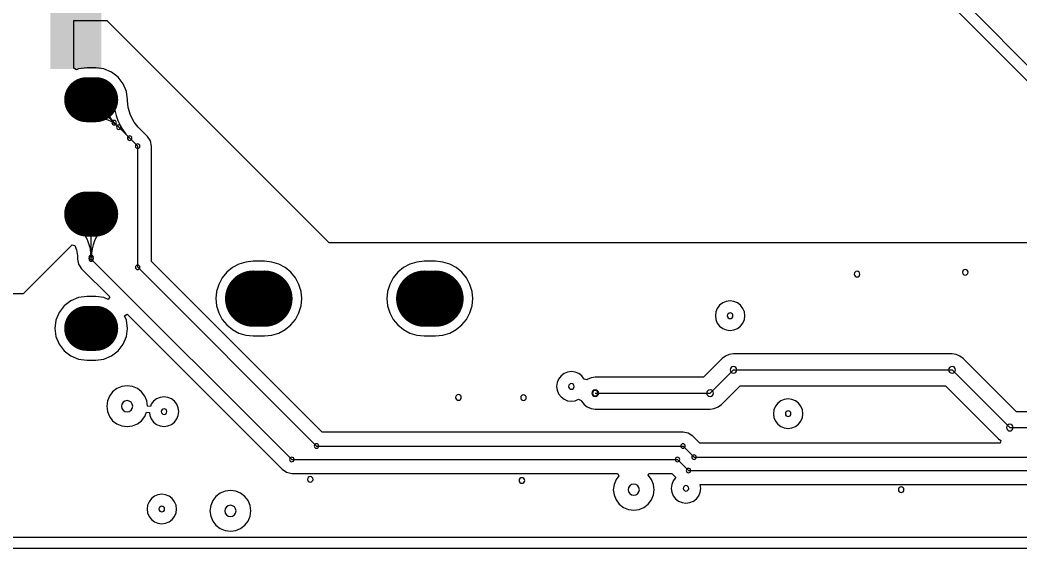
# Model space of a CAD drawing. Header units: inches. Extents: x 32166 to 66782, y 2386 to 7162.
# Drawn here: x 32879.6 to 33079.6, y 3145.5 to 3251.1 of the extents above; entities that cross this region are included whole.
import ezdxf

# ---------------------------------------------------------------- set-up
doc = ezdxf.new("R2010")
doc.units = ezdxf.units.IN
doc.header["$LTSCALE"] = 0.64311
doc.header["$MEASUREMENT"] = 0
for name, color, linetype in [('KEEPOUTLAYER', 6, 'CONTINUOUS'), ('MIDLAYER2', 76, 'CONTINUOUS'), ('MULTILAYER', 9, 'CONTINUOUS')]:
    doc.layers.add(name, color=color, linetype=linetype)

msp = doc.modelspace()

# ---------------------------------------------------------------- linework, layer by layer
at = {"layer": 'KEEPOUTLAYER'}
msp.add_line((32666.61, 3145.51), (34174.11, 3145.51), dxfattribs=at)
at = {"layer": 'MIDLAYER2'}
for p, q in [((33066.88, 3253.03), (33082.02, 3237.9)), ((33069.13, 3253.96), (33082.95, 3240.15)), ((32890.44, 3241.44), (32890.44, 3250.95)), ((32890.44, 3250.95), (32897.01, 3250.95)), ((32897.01, 3250.95), (32941.38, 3206.58)), ((32890.92, 3241.12), (32890.44, 3241.44)), ((32891.33, 3241.29), (32890.92, 3241.12)), ((32892.98, 3241.51), (32891.33, 3241.29)), ((32894.78, 3241.51), (32892.98, 3241.51)), ((32896.42, 3241.29), (32894.78, 3241.51)), ((32897.95, 3240.66), (32896.42, 3241.29)), ((32899.27, 3239.65), (32897.95, 3240.66)), ((32900.28, 3238.33), (32899.27, 3239.65)), ((32900.92, 3236.8), (32900.28, 3238.33)), ((32893.88, 3235.15), (32903.18, 3225.85)), ((32901.13, 3235.15), (32900.92, 3236.8)), ((32901.11, 3235), (32901.13, 3235.15)), ((32901.25, 3233.57), (32901.11, 3235)), ((32901.72, 3232.04), (32901.25, 3233.57)), ((32902.47, 3230.63), (32901.72, 3232.04)), ((32903.26, 3229.67), (32902.47, 3230.63)), ((32903.51, 3229.42), (32903.26, 3229.67)), ((32905.12, 3227.8), (32903.51, 3229.42)), ((32903.51, 3229.42), (32903.51, 3229.42)), ((32903.51, 3229.42), (32903.51, 3229.42)), ((32903.51, 3229.42), (32903.51, 3229.42)), ((32905.72, 3226.91), (32905.12, 3227.8)), ((32905.93, 3225.85), (32905.72, 3226.91)), ((32903.18, 3201.63), (32903.18, 3225.85)), ((32905.93, 3202.77), (32905.93, 3225.85)), ((32893.88, 3203.29), (32893.88, 3212.29)), ((32880.36, 3196.41), (32890.06, 3206.1)), ((32890.06, 3206.1), (32890.62, 3205.99)), ((32890.62, 3205.99), (32890.97, 3205.15)), ((32890.97, 3205.15), (32891.12, 3203.96)), ((32941.38, 3206.58), (33087.16, 3206.58)), ((32891.12, 3203.96), (32891.12, 3203.63)), ((32891.12, 3203.63), (32891.12, 3203.6)), ((32891.12, 3203.6), (32891.12, 3203.6)), ((32891.12, 3203.6), (32891.12, 3203.29)), ((32891.12, 3203.29), (32891.12, 3203.29)), ((32891.12, 3203.29), (32891.12, 3203.29)), ((32891.12, 3203.29), (32891.33, 3202.24)), ((32893.88, 3203.29), (32933.98, 3163.2)), ((32891.33, 3202.24), (32891.93, 3201.35)), ((32891.93, 3201.35), (32897.58, 3195.7)), ((32903.18, 3201.63), (32938.91, 3165.9)), ((32940.05, 3168.65), (32905.93, 3202.77)), ((32922.12, 3201.58), (32920.99, 3200.65)), ((32923.41, 3202.26), (32922.12, 3201.58)), ((32924.81, 3202.69), (32923.41, 3202.26)), ((32926.26, 3202.83), (32924.81, 3202.69)), ((32928.51, 3202.83), (32926.26, 3202.83)), ((32929.97, 3202.69), (32928.51, 3202.83)), ((32931.37, 3202.26), (32929.97, 3202.69)), ((32932.66, 3201.58), (32931.37, 3202.26)), ((32933.79, 3200.65), (32932.66, 3201.58)), ((32956.32, 3201.58), (32955.19, 3200.65)), ((32957.61, 3202.26), (32956.32, 3201.58)), ((32959.01, 3202.69), (32957.61, 3202.26)), ((32960.46, 3202.83), (32959.01, 3202.69)), ((32962.71, 3202.83), (32960.46, 3202.83)), ((32964.17, 3202.69), (32962.71, 3202.83)), ((32965.57, 3202.26), (32964.17, 3202.69)), ((32966.86, 3201.58), (32965.57, 3202.26)), ((32967.99, 3200.65), (32966.86, 3201.58)), ((32920.06, 3199.52), (32919.37, 3198.23)), ((32920.99, 3200.65), (32920.06, 3199.52)), ((32934.72, 3199.52), (32933.79, 3200.65)), ((32935.41, 3198.23), (32934.72, 3199.52)), ((32954.26, 3199.52), (32953.57, 3198.23)), ((32955.19, 3200.65), (32954.26, 3199.52)), ((32968.92, 3199.52), (32967.99, 3200.65)), ((32969.61, 3198.23), (32968.92, 3199.52)), ((32919.37, 3198.23), (32918.95, 3196.83)), ((32935.83, 3196.83), (32935.41, 3198.23)), ((32953.57, 3198.23), (32953.15, 3196.83)), ((32970.03, 3196.83), (32969.61, 3198.23)), ((32761.92, 3196.41), (32880.36, 3196.41)), ((32889.8, 3194.94), (32888.48, 3193.93)), ((32891.33, 3195.57), (32889.8, 3194.94)), ((32892.98, 3195.79), (32891.33, 3195.57)), ((32894.78, 3195.79), (32892.98, 3195.79)), ((32896.42, 3195.57), (32894.78, 3195.79)), ((32897.26, 3195.23), (32896.42, 3195.57)), ((32897.58, 3195.7), (32897.26, 3195.23)), ((32918.95, 3196.83), (32918.8, 3195.37)), ((32918.8, 3195.37), (32918.95, 3193.92)), ((32935.97, 3195.37), (32935.83, 3196.83)), ((32935.83, 3193.92), (32935.97, 3195.37)), ((32953.15, 3196.83), (32953, 3195.37)), ((32953, 3195.37), (32953.15, 3193.92)), ((32970.17, 3195.37), (32970.03, 3196.83)), ((32970.03, 3193.92), (32970.17, 3195.37)), ((33021.62, 3194.9), (33020.85, 3194.8)), ((33022.38, 3194.8), (33021.62, 3194.9)), ((32888.48, 3193.93), (32887.47, 3192.61)), ((32918.95, 3193.92), (32919.37, 3192.52)), ((32935.41, 3192.52), (32935.83, 3193.92)), ((32953.15, 3193.92), (32953.57, 3192.52)), ((32969.61, 3192.52), (32970.03, 3193.92)), ((33019.06, 3193.43), (33018.77, 3192.72)), ((33019.53, 3194.04), (33019.06, 3193.43)), ((33020.14, 3194.51), (33019.53, 3194.04)), ((33020.85, 3194.8), (33020.14, 3194.51)), ((33023.09, 3194.51), (33022.38, 3194.8)), ((33023.7, 3194.04), (33023.09, 3194.51)), ((33024.17, 3193.43), (33023.7, 3194.04)), ((33024.47, 3192.72), (33024.17, 3193.43)), ((32886.84, 3191.08), (32886.62, 3189.43)), ((32887.47, 3192.61), (32886.84, 3191.08)), ((32900.57, 3191.92), (32901.04, 3192.24)), ((32900.92, 3191.08), (32900.57, 3191.92)), ((32901.13, 3189.43), (32900.92, 3191.08)), ((32901.04, 3192.24), (32932.03, 3161.25)), ((32919.37, 3192.52), (32920.06, 3191.23)), ((32920.06, 3191.23), (32920.99, 3190.1)), ((32933.79, 3190.1), (32934.72, 3191.23)), ((32934.72, 3191.23), (32935.41, 3192.52)), ((32953.57, 3192.52), (32954.26, 3191.23)), ((32954.26, 3191.23), (32955.19, 3190.1)), ((32967.99, 3190.1), (32968.92, 3191.23)), ((32968.92, 3191.23), (32969.61, 3192.52)), ((33018.77, 3192.72), (33018.67, 3191.95)), ((33018.67, 3191.95), (33018.77, 3191.19)), ((33018.77, 3191.19), (33019.06, 3190.48)), ((33024.17, 3190.48), (33024.47, 3191.19)), ((33024.57, 3191.95), (33024.47, 3192.72)), ((33024.47, 3191.19), (33024.57, 3191.95)), ((32886.62, 3189.43), (32886.84, 3187.79)), ((32900.92, 3187.79), (32901.13, 3189.43)), ((32920.99, 3190.1), (32922.12, 3189.17)), ((32922.12, 3189.17), (32923.41, 3188.48)), ((32931.37, 3188.48), (32932.66, 3189.17)), ((32932.66, 3189.17), (32933.79, 3190.1)), ((32955.19, 3190.1), (32956.32, 3189.17)), ((32956.32, 3189.17), (32957.61, 3188.48)), ((32965.57, 3188.48), (32966.86, 3189.17)), ((32966.86, 3189.17), (32967.99, 3190.1)), ((33019.06, 3190.48), (33019.53, 3189.87)), ((33019.53, 3189.87), (33020.14, 3189.4)), ((33020.14, 3189.4), (33020.85, 3189.1)), ((33020.85, 3189.1), (33021.62, 3189)), ((33021.62, 3189), (33022.38, 3189.1)), ((33022.38, 3189.1), (33023.09, 3189.4)), ((33023.09, 3189.4), (33023.7, 3189.87)), ((33023.7, 3189.87), (33024.17, 3190.48)), ((32886.84, 3187.79), (32887.47, 3186.26)), ((32900.28, 3186.26), (32900.92, 3187.79)), ((32923.41, 3188.48), (32924.81, 3188.05)), ((32924.81, 3188.05), (32926.26, 3187.91)), ((32926.26, 3187.91), (32928.51, 3187.91)), ((32928.51, 3187.91), (32929.97, 3188.05)), ((32929.97, 3188.05), (32931.37, 3188.48)), ((32957.61, 3188.48), (32959.01, 3188.05)), ((32959.01, 3188.05), (32960.46, 3187.91)), ((32960.46, 3187.91), (32962.71, 3187.91)), ((32962.71, 3187.91), (32964.17, 3188.05)), ((32964.17, 3188.05), (32965.57, 3188.48)), ((32887.47, 3186.26), (32888.48, 3184.94)), ((32888.48, 3184.94), (32889.8, 3183.93)), ((32897.95, 3183.93), (32899.27, 3184.94)), ((32899.27, 3184.94), (32900.28, 3186.26)), ((32889.8, 3183.93), (32891.33, 3183.3)), ((32891.33, 3183.3), (32892.98, 3183.08)), ((32892.98, 3183.08), (32894.78, 3183.08)), ((32894.78, 3183.08), (32896.42, 3183.3)), ((32896.42, 3183.3), (32897.95, 3183.93)), ((33020.04, 3183.38), (33016.3, 3179.65)), ((33020.7, 3183.89), (33020.04, 3183.38)), ((33021.46, 3184.21), (33020.7, 3183.89)), ((33022.29, 3184.32), (33021.46, 3184.21)), ((33065.99, 3184.32), (33022.29, 3184.32)), ((33066.82, 3184.21), (33065.99, 3184.32)), ((33067.58, 3183.89), (33066.82, 3184.21)), ((33068.24, 3183.38), (33067.58, 3183.89)), ((33078.86, 3172.76), (33068.24, 3183.38)), ((33017.62, 3176.47), (33022.29, 3181.14)), ((33022.29, 3181.14), (33065.99, 3181.14)), ((33065.99, 3181.14), (33077.55, 3169.59)), ((32987.34, 3179.3), (32987.04, 3178.59)), ((32987.81, 3179.91), (32987.34, 3179.3)), ((32988.42, 3180.38), (32987.81, 3179.91)), ((32989.13, 3180.67), (32988.42, 3180.38)), ((32989.89, 3180.77), (32989.13, 3180.67)), ((32990.66, 3180.67), (32989.89, 3180.77)), ((32991.37, 3180.38), (32990.66, 3180.67)), ((32991.98, 3179.91), (32991.37, 3180.38)), ((32992.45, 3179.3), (32991.98, 3179.91)), ((32992.98, 3179.15), (32992.45, 3179.3)), ((32993.07, 3179.22), (32992.98, 3179.15)), ((32993.84, 3179.54), (32993.07, 3179.22)), ((32994.66, 3179.65), (32993.84, 3179.54)), ((33016.3, 3179.65), (32994.66, 3179.65)), ((32899.02, 3177.4), (32898.17, 3176.75)), ((32900.01, 3177.81), (32899.02, 3177.4)), ((32901.06, 3177.95), (32900.01, 3177.81)), ((32902.12, 3177.81), (32901.06, 3177.95)), ((32903.11, 3177.4), (32902.12, 3177.81)), ((32903.95, 3176.75), (32903.11, 3177.4)), ((32987.04, 3178.59), (32986.94, 3177.82)), ((32986.94, 3177.82), (32987.04, 3177.06)), ((32987.04, 3177.06), (32987.34, 3176.35)), ((33019.87, 3174.23), (33023.6, 3177.96)), ((33023.6, 3177.96), (33064.68, 3177.96)), ((33064.68, 3177.96), (33075.3, 3167.34)), ((32897.12, 3174.92), (32896.98, 3173.86)), ((32897.53, 3175.9), (32897.12, 3174.92)), ((32898.17, 3176.75), (32897.53, 3175.9)), ((32904.6, 3175.9), (32903.95, 3176.75)), ((32905.01, 3174.92), (32904.6, 3175.9)), ((32905.14, 3173.9), (32905.01, 3174.92)), ((32906.97, 3175.34), (32906.36, 3174.87)), ((32907.68, 3175.63), (32906.97, 3175.34)), ((32908.44, 3175.73), (32907.68, 3175.63)), ((32909.21, 3175.63), (32908.44, 3175.73)), ((32909.92, 3175.34), (32909.21, 3175.63)), ((32910.53, 3174.87), (32909.92, 3175.34)), ((32987.34, 3176.35), (32987.81, 3175.74)), ((32987.81, 3175.74), (32988.42, 3175.27)), ((32988.42, 3175.27), (32989.13, 3174.97)), ((32989.13, 3174.97), (32989.89, 3174.87)), ((32989.89, 3174.87), (32990.66, 3174.97)), ((32990.66, 3174.97), (32991.32, 3175.25)), ((32991.32, 3175.25), (32991.85, 3175.03)), ((32991.85, 3175.03), (32991.91, 3174.88)), ((32994.66, 3176.47), (33017.62, 3176.47)), ((33031.75, 3174.92), (33031.14, 3174.45)), ((33032.46, 3175.21), (33031.75, 3174.92)), ((33033.23, 3175.31), (33032.46, 3175.21)), ((33033.99, 3175.21), (33033.23, 3175.31)), ((33034.7, 3174.92), (33033.99, 3175.21)), ((33035.31, 3174.45), (33034.7, 3174.92)), ((32896.98, 3173.86), (32897.12, 3172.8)), ((32905.71, 3173.83), (32905.14, 3173.9)), ((32905.89, 3174.26), (32905.71, 3173.83)), ((32906.36, 3174.87), (32905.89, 3174.26)), ((32911, 3174.26), (32910.53, 3174.87)), ((32911.29, 3173.55), (32911, 3174.26)), ((32911.39, 3172.78), (32911.29, 3173.55)), ((32991.91, 3174.88), (32992.42, 3174.23)), ((32992.42, 3174.23), (32993.07, 3173.72)), ((32993.07, 3173.72), (32993.84, 3173.4)), ((32993.84, 3173.4), (32994.66, 3173.29)), ((32994.66, 3173.29), (33017.62, 3173.29)), ((33017.62, 3173.29), (33018.44, 3173.4)), ((33018.44, 3173.4), (33019.21, 3173.72)), ((33019.21, 3173.72), (33019.87, 3174.23)), ((33030.38, 3173.13), (33030.28, 3172.36)), ((33030.67, 3173.84), (33030.38, 3173.13)), ((33031.14, 3174.45), (33030.67, 3173.84)), ((33035.78, 3173.84), (33035.31, 3174.45)), ((33036.08, 3173.13), (33035.78, 3173.84)), ((33036.18, 3172.36), (33036.08, 3173.13)), ((32897.12, 3172.8), (32897.53, 3171.82)), ((32897.53, 3171.82), (32898.17, 3170.97)), ((32898.17, 3170.97), (32899.02, 3170.32)), ((32903.11, 3170.32), (32903.95, 3170.97)), ((32903.95, 3170.97), (32904.6, 3171.82)), ((32904.6, 3171.82), (32904.95, 3172.67)), ((32904.95, 3172.67), (32905.52, 3172.59)), ((32905.52, 3172.59), (32905.59, 3172.02)), ((32905.59, 3172.02), (32905.89, 3171.31)), ((32905.89, 3171.31), (32906.36, 3170.7)), ((32910.53, 3170.7), (32911, 3171.31)), ((32911, 3171.31), (32911.29, 3172.02)), ((32911.29, 3172.02), (32911.39, 3172.78)), ((33030.28, 3172.36), (33030.38, 3171.6)), ((33030.38, 3171.6), (33030.67, 3170.89)), ((33035.78, 3170.89), (33036.08, 3171.6)), ((33036.08, 3171.6), (33036.18, 3172.36)), ((33149.36, 3172.76), (33078.86, 3172.76)), ((32899.02, 3170.32), (32900.01, 3169.92)), ((32900.01, 3169.92), (32901.06, 3169.78)), ((32901.06, 3169.78), (32902.12, 3169.92)), ((32902.12, 3169.92), (32903.11, 3170.32)), ((32906.36, 3170.7), (32906.97, 3170.23)), ((32906.97, 3170.23), (32907.68, 3169.93)), ((32907.68, 3169.93), (32908.44, 3169.83)), ((32908.44, 3169.83), (32909.21, 3169.93)), ((32909.21, 3169.93), (32909.92, 3170.23)), ((32909.92, 3170.23), (32910.53, 3170.7)), ((33030.67, 3170.89), (33031.14, 3170.28)), ((33031.14, 3170.28), (33031.75, 3169.81)), ((33031.75, 3169.81), (33032.46, 3169.51)), ((33032.46, 3169.51), (33033.23, 3169.41)), ((33033.23, 3169.41), (33033.99, 3169.51)), ((33033.99, 3169.51), (33034.7, 3169.81)), ((33034.7, 3169.81), (33035.31, 3170.28)), ((33035.31, 3170.28), (33035.78, 3170.89)), ((33077.55, 3169.59), (33247.38, 3169.59)), ((33012.21, 3168.65), (32940.05, 3168.65)), ((33013.26, 3168.44), (33012.21, 3168.65)), ((33014.15, 3167.84), (33013.26, 3168.44)), ((33015.55, 3166.44), (33014.15, 3167.84)), ((33075.3, 3167.34), (33075.76, 3166.99)), ((33075.76, 3166.99), (33075.58, 3166.44)), ((32938.91, 3165.9), (33012.21, 3165.9)), ((33012.21, 3165.9), (33014.41, 3163.69)), ((33075.58, 3166.44), (33015.55, 3166.44)), ((32933.98, 3163.2), (33011.09, 3163.2)), ((33011.09, 3163.2), (33013.29, 3160.99)), ((33014.41, 3163.69), (33111.89, 3163.69)), ((32932.03, 3161.25), (32932.92, 3160.65)), ((33013.29, 3160.99), (33157.61, 3160.99)), ((32932.92, 3160.65), (32933.98, 3160.44)), ((32933.98, 3160.44), (32999.12, 3160.44)), ((32998.82, 3159.21), (32998.41, 3158.22)), ((32999.37, 3159.93), (32998.82, 3159.21)), ((32999.12, 3160.44), (32999.37, 3159.93)), ((33005.25, 3160.06), (33005.38, 3160.44)), ((33005.9, 3159.21), (33005.25, 3160.06)), ((33005.38, 3160.44), (33009.95, 3160.44)), ((33006.3, 3158.22), (33005.9, 3159.21)), ((33009.95, 3160.44), (33010.72, 3159.67)), ((33010.24, 3158.91), (33009.95, 3158.2)), ((33010.71, 3159.52), (33010.24, 3158.91)), ((33010.72, 3159.67), (33010.71, 3159.52)), ((32921.72, 3157.02), (32920.66, 3156.88)), ((32922.78, 3156.88), (32921.72, 3157.02)), ((32998.41, 3158.22), (32998.27, 3157.17)), ((32998.27, 3157.17), (32998.41, 3156.11)), ((33006.44, 3157.17), (33006.3, 3158.22)), ((33006.3, 3156.11), (33006.44, 3157.17)), ((33009.95, 3158.2), (33009.85, 3157.44)), ((33009.85, 3157.44), (33009.95, 3156.67)), ((33015.65, 3158.2), (33015.67, 3158.24)), ((33015.75, 3157.44), (33015.65, 3158.2)), ((33015.65, 3156.67), (33015.75, 3157.44)), ((33015.67, 3158.24), (33107.22, 3158.24)), ((32905.91, 3155.38), (32905.44, 3154.77)), ((32906.52, 3155.85), (32905.91, 3155.38)), ((32907.23, 3156.15), (32906.52, 3155.85)), ((32907.99, 3156.25), (32907.23, 3156.15)), ((32908.76, 3156.15), (32907.99, 3156.25)), ((32909.47, 3155.85), (32908.76, 3156.15)), ((32910.08, 3155.38), (32909.47, 3155.85)), ((32910.55, 3154.77), (32910.08, 3155.38)), ((32918.18, 3154.98), (32917.77, 3153.99)), ((32918.83, 3155.83), (32918.18, 3154.98)), ((32919.68, 3156.47), (32918.83, 3155.83)), ((32920.66, 3156.88), (32919.68, 3156.47)), ((32923.76, 3156.47), (32922.78, 3156.88)), ((32924.61, 3155.83), (32923.76, 3156.47)), ((32925.26, 3154.98), (32924.61, 3155.83)), ((32925.66, 3153.99), (32925.26, 3154.98)), ((32998.41, 3156.11), (32998.82, 3155.12)), ((32998.82, 3155.12), (32999.47, 3154.28)), ((33005.25, 3154.28), (33005.9, 3155.12)), ((33005.9, 3155.12), (33006.3, 3156.11)), ((33009.95, 3156.67), (33010.24, 3155.96)), ((33010.24, 3155.96), (33010.71, 3155.35)), ((33010.71, 3155.35), (33011.32, 3154.88)), ((33014.27, 3154.88), (33014.88, 3155.35)), ((33014.88, 3155.35), (33015.35, 3155.96)), ((33015.35, 3155.96), (33015.65, 3156.67)), ((32905.14, 3154.06), (32905.04, 3153.3)), ((32905.04, 3153.3), (32905.14, 3152.53)), ((32905.44, 3154.77), (32905.14, 3154.06)), ((32910.84, 3154.06), (32910.55, 3154.77)), ((32910.94, 3153.3), (32910.84, 3154.06)), ((32910.84, 3152.53), (32910.94, 3153.3)), ((32917.77, 3153.99), (32917.63, 3152.94)), ((32917.63, 3152.94), (32917.77, 3151.88)), ((32925.8, 3152.94), (32925.66, 3153.99)), ((32925.66, 3151.88), (32925.8, 3152.94)), ((32999.47, 3154.28), (33000.32, 3153.63)), ((33000.32, 3153.63), (33001.3, 3153.22)), ((33001.3, 3153.22), (33002.36, 3153.08)), ((33002.36, 3153.08), (33003.42, 3153.22)), ((33003.42, 3153.22), (33004.4, 3153.63)), ((33004.4, 3153.63), (33005.25, 3154.28)), ((33011.32, 3154.88), (33012.03, 3154.59)), ((33012.03, 3154.59), (33012.8, 3154.49)), ((33012.8, 3154.49), (33013.56, 3154.59)), ((33013.56, 3154.59), (33014.27, 3154.88)), ((32905.14, 3152.53), (32905.44, 3151.82)), ((32905.44, 3151.82), (32905.91, 3151.21)), ((32905.91, 3151.21), (32906.52, 3150.74)), ((32909.47, 3150.74), (32910.08, 3151.21)), ((32910.08, 3151.21), (32910.55, 3151.82)), ((32910.55, 3151.82), (32910.84, 3152.53)), ((32917.77, 3151.88), (32918.18, 3150.89)), ((32925.26, 3150.89), (32925.66, 3151.88)), ((32906.52, 3150.74), (32907.23, 3150.45)), ((32907.23, 3150.45), (32907.99, 3150.35)), ((32907.99, 3150.35), (32908.76, 3150.45)), ((32908.76, 3150.45), (32909.47, 3150.74)), ((32918.18, 3150.89), (32918.83, 3150.05)), ((32918.83, 3150.05), (32919.68, 3149.4)), ((32919.68, 3149.4), (32920.66, 3148.99)), ((32920.66, 3148.99), (32921.72, 3148.85)), ((32921.72, 3148.85), (32922.78, 3148.99)), ((32922.78, 3148.99), (32923.76, 3149.4)), ((32923.76, 3149.4), (32924.61, 3150.05)), ((32924.61, 3150.05), (32925.26, 3150.89)), ((33264.63, 3147.64), (32726.82, 3147.64))]:
    msp.add_line(p, q, dxfattribs=at)
for points, const_width in [([(32892.98, 3235.15), (32894.78, 3235.15)], 9), ([(32892.98, 3212.29), (32894.78, 3212.29)], 9), ([(32926.26, 3195.37), (32928.51, 3195.37)], 11.25), ([(32960.46, 3195.37), (32962.71, 3195.37)], 11.25), ([(32892.98, 3189.43), (32894.78, 3189.43)], 9)]:
    msp.add_lwpolyline(points, dxfattribs=dict(at, const_width=const_width))
for points, const_width in [([(32892.98, 3237.4, 1), (32892.98, 3232.9, 1)], 4.5), ([(32894.78, 3237.4, 1), (32894.78, 3232.9, 1)], 4.5), ([(32892.98, 3214.54, 1), (32892.98, 3210.04, 1)], 4.5), ([(32894.78, 3214.54, 1), (32894.78, 3210.04, 1)], 4.5), ([(32929.08, 3195.37, 1), (32923.45, 3195.37, 1)], 5.63), ([(32931.33, 3195.37, 1), (32925.7, 3195.37, 1)], 5.63), ([(32963.28, 3195.37, 1), (32957.65, 3195.37, 1)], 5.63), ([(32965.53, 3195.37, 1), (32959.9, 3195.37, 1)], 5.63), ([(32892.98, 3191.68, 1), (32892.98, 3187.18, 1)], 4.5), ([(32894.78, 3191.68, 1), (32894.78, 3187.18, 1)], 4.5)]:
    msp.add_lwpolyline(points, format="xyb", close=True, dxfattribs=dict(at, const_width=const_width))
for centre, radius, start, end in [((32893.88, 3235.15), 0.45, 0, 180), ((32893.88, 3235.15), 0.45, 180, 0), ((32896.58, 3235.15), 0.45, 0, 180), ((32896.58, 3235.15), 0.45, 180, 0), ((32903.1, 3235.15), 6.52, 179.9999, 224.9999), ((32898.38, 3235.15), 0.45, 0, 180), ((32898.38, 3235.15), 0.45, 180, 0), ((32909.24, 3235.15), 10.86, 180, 225), ((32894.78, 3231.55), 0.45, 0, 180), ((32894.78, 3231.55), 0.45, 180, 0), ((32894.78, 3225.04), 6.52, 45.0001, 90.0001), ((32898.49, 3230.55), 0.45, 0, 180), ((32898.49, 3230.55), 0.45, 180, 0), ((32899.39, 3229.65), 0.45, 0, 180), ((32899.39, 3229.65), 0.45, 180, 0), ((32901.56, 3227.47), 0.45, 0, 180), ((32901.56, 3227.47), 0.45, 180, 0), ((32903.18, 3225.85), 0.45, 0, 180), ((32903.18, 3225.85), 0.45, 0, 180), ((32903.18, 3225.85), 0.45, 180, 0), ((32903.18, 3225.85), 0.45, 180, 0), ((32893.88, 3212.29), 0.45, 0, 180), ((32893.88, 3212.29), 0.45, 180, 0), ((32891.33, 3209.75), 0.45, 0, 180), ((32891.33, 3209.75), 0.45, 180, 0), ((32885.19, 3203.6), 8.69, 360, 45), ((32902.57, 3203.6), 8.69, 135, 180), ((32896.42, 3209.75), 0.45, 0, 180), ((32896.42, 3209.75), 0.45, 180, 0), ((32893.88, 3203.6), 0.45, 0, 180), ((32893.88, 3203.6), 0.45, 0, 180), ((32893.88, 3203.29), 0.45, 0, 180), ((32893.88, 3203.29), 0.45, 0, 180), ((32893.88, 3203.6), 0.45, 180, 0), ((32893.88, 3203.6), 0.45, 180, 0), ((32893.88, 3203.29), 0.45, 180, 0), ((32893.88, 3203.29), 0.45, 180, 0), ((32903.18, 3201.63), 0.45, 0, 180), ((32903.18, 3201.63), 0.45, 0, 180), ((32903.18, 3201.63), 0.45, 180, 0), ((32903.18, 3201.63), 0.45, 180, 0), ((33068.64, 3200.64), 0.562, 0, 180), ((33047, 3200.28), 0.562, 0, 180), ((33047, 3200.28), 0.562, 180, 0), ((33068.64, 3200.64), 0.562, 180, 0), ((33021.62, 3191.95), 0.562, 0, 180), ((33021.62, 3191.95), 0.562, 180, 0), ((33022.29, 3181.14), 0.675, 0, 180), ((33022.29, 3181.14), 0.675, 0, 180), ((33022.29, 3181.14), 0.675, 180, 0), ((33022.29, 3181.14), 0.675, 180, 0), ((33065.99, 3181.14), 0.675, 0, 180), ((33065.99, 3181.14), 0.675, 0, 180), ((33065.99, 3181.14), 0.675, 180, 0), ((33065.99, 3181.14), 0.675, 180, 0), ((32989.89, 3177.82), 0.562, 0, 180), ((32989.89, 3177.82), 0.562, 180, 0), ((32994.66, 3176.47), 0.675, 0, 180), ((32994.66, 3176.47), 0.562, 0, 180), ((33017.62, 3176.47), 0.675, 0, 180), ((33017.62, 3176.47), 0.675, 0, 180), ((32901.06, 3173.86), 1.12, 0, 180), ((32967.3, 3175.62), 0.562, 0, 180), ((32967.3, 3175.62), 0.562, 180, 0), ((32980.31, 3175.57), 0.562, 0, 180), ((32980.31, 3175.57), 0.562, 180, 0), ((32994.66, 3176.47), 0.675, 180, 0), ((32994.66, 3176.47), 0.562, 180, 0), ((33017.62, 3176.47), 0.675, 180, 0), ((33017.62, 3176.47), 0.675, 180, 0), ((32901.06, 3173.86), 1.12, 180, 0), ((32908.44, 3172.78), 0.562, 0, 180), ((33033.23, 3172.36), 0.562, 0, 180), ((32908.44, 3172.78), 0.562, 180, 0), ((33033.23, 3172.36), 0.562, 180, 0), ((33077.55, 3169.59), 0.675, 0, 180), ((33077.55, 3169.59), 0.675, 0, 180), ((33077.55, 3169.59), 0.675, 180, 0), ((33077.55, 3169.59), 0.675, 180, 0), ((32938.91, 3165.9), 0.45, 0, 180), ((32938.91, 3165.9), 0.45, 0, 180), ((32938.91, 3165.9), 0.45, 180, 0), ((32938.91, 3165.9), 0.45, 180, 0), ((33012.21, 3165.9), 0.45, 0, 180), ((33012.21, 3165.9), 0.45, 0, 180), ((33012.21, 3165.9), 0.45, 180, 0), ((33012.21, 3165.9), 0.45, 180, 0), ((32933.98, 3163.2), 0.45, 0, 180), ((32933.98, 3163.2), 0.45, 0, 180), ((32933.98, 3163.2), 0.45, 180, 0), ((32933.98, 3163.2), 0.45, 180, 0), ((33011.09, 3163.2), 0.45, 0, 180), ((33011.09, 3163.2), 0.45, 0, 180), ((33011.09, 3163.2), 0.45, 180, 0), ((33011.09, 3163.2), 0.45, 180, 0), ((33014.41, 3163.69), 0.45, 0, 180), ((33014.41, 3163.69), 0.45, 0, 180), ((33014.41, 3163.69), 0.45, 180, 0), ((33014.41, 3163.69), 0.45, 180, 0), ((33013.29, 3160.99), 0.45, 0, 180), ((33013.29, 3160.99), 0.45, 0, 180), ((33013.29, 3160.99), 0.45, 180, 0), ((33013.29, 3160.99), 0.45, 180, 0), ((32937.69, 3159.24), 0.562, 0, 180), ((32937.69, 3159.24), 0.562, 180, 0), ((32979.99, 3159.01), 0.562, 0, 180), ((32979.99, 3159.01), 0.562, 180, 0), ((33002.36, 3157.17), 1.12, 0, 180), ((33002.36, 3157.17), 1.12, 180, 0), ((33012.8, 3157.44), 0.562, 0, 180), ((33012.8, 3157.44), 0.562, 180, 0), ((33055.82, 3157.17), 0.562, 0, 180), ((33055.82, 3157.17), 0.562, 180, 0), ((32907.99, 3153.3), 0.562, 0, 180), ((32907.99, 3153.3), 0.562, 180, 0), ((32921.72, 3152.94), 1.12, 0, 180), ((32921.72, 3152.94), 1.12, 180, 0)]:
    msp.add_arc(centre, radius, start, end, dxfattribs=at)
msp.add_solid([(32885.72, 3241.29), (32895.89, 3241.29), (32885.72, 3262.42), (32895.89, 3262.42)], dxfattribs=at)
at = {"layer": 'MULTILAYER'}
for points, const_width in [([(32892.98, 3235.15), (32894.78, 3235.15)], 9), ([(32892.98, 3212.29), (32894.78, 3212.29)], 9), ([(32926.26, 3195.37), (32928.51, 3195.37)], 11.25), ([(32960.46, 3195.37), (32962.71, 3195.37)], 11.25), ([(32892.98, 3189.43), (32894.78, 3189.43)], 9)]:
    msp.add_lwpolyline(points, dxfattribs=dict(at, const_width=const_width))
for points, const_width in [([(32892.98, 3237.4, 1), (32892.98, 3232.9, 1)], 4.5), ([(32894.78, 3237.4, 1), (32894.78, 3232.9, 1)], 4.5), ([(32892.98, 3214.54, 1), (32892.98, 3210.04, 1)], 4.5), ([(32894.78, 3214.54, 1), (32894.78, 3210.04, 1)], 4.5), ([(32929.08, 3195.37, 1), (32923.45, 3195.37, 1)], 5.63), ([(32931.33, 3195.37, 1), (32925.7, 3195.37, 1)], 5.63), ([(32963.28, 3195.37, 1), (32957.65, 3195.37, 1)], 5.63), ([(32965.53, 3195.37, 1), (32959.9, 3195.37, 1)], 5.63), ([(32892.98, 3191.68, 1), (32892.98, 3187.18, 1)], 4.5), ([(32894.78, 3191.68, 1), (32894.78, 3187.18, 1)], 4.5)]:
    msp.add_lwpolyline(points, format="xyb", close=True, dxfattribs=dict(at, const_width=const_width))
for centre, radius, start, end in [((33068.64, 3200.64), 0.562, 0, 180), ((33047, 3200.28), 0.562, 0, 180), ((33047, 3200.28), 0.562, 180, 0), ((33068.64, 3200.64), 0.562, 180, 0), ((33021.62, 3191.95), 0.562, 0, 180), ((33021.62, 3191.95), 0.562, 180, 0), ((32989.89, 3177.82), 0.562, 0, 180), ((32989.89, 3177.82), 0.562, 180, 0), ((32994.66, 3176.47), 0.562, 0, 180), ((32901.06, 3173.86), 1.12, 0, 180), ((32967.3, 3175.62), 0.562, 0, 180), ((32967.3, 3175.62), 0.562, 180, 0), ((32980.31, 3175.57), 0.562, 0, 180), ((32980.31, 3175.57), 0.562, 180, 0), ((32994.66, 3176.47), 0.562, 180, 0), ((32901.06, 3173.86), 1.12, 180, 0), ((32908.44, 3172.78), 0.562, 0, 180), ((33033.23, 3172.36), 0.562, 0, 180), ((32908.44, 3172.78), 0.562, 180, 0), ((33033.23, 3172.36), 0.562, 180, 0), ((32937.69, 3159.24), 0.562, 0, 180), ((32937.69, 3159.24), 0.562, 180, 0), ((32979.99, 3159.01), 0.562, 0, 180), ((32979.99, 3159.01), 0.562, 180, 0), ((33002.36, 3157.17), 1.12, 0, 180), ((33002.36, 3157.17), 1.12, 180, 0), ((33012.8, 3157.44), 0.562, 0, 180), ((33012.8, 3157.44), 0.562, 180, 0), ((33055.82, 3157.17), 0.562, 0, 180), ((33055.82, 3157.17), 0.562, 180, 0), ((32907.99, 3153.3), 0.562, 0, 180), ((32907.99, 3153.3), 0.562, 180, 0), ((32921.72, 3152.94), 1.12, 0, 180), ((32921.72, 3152.94), 1.12, 180, 0)]:
    msp.add_arc(centre, radius, start, end, dxfattribs=at)

doc.saveas('drawing.dxf')
